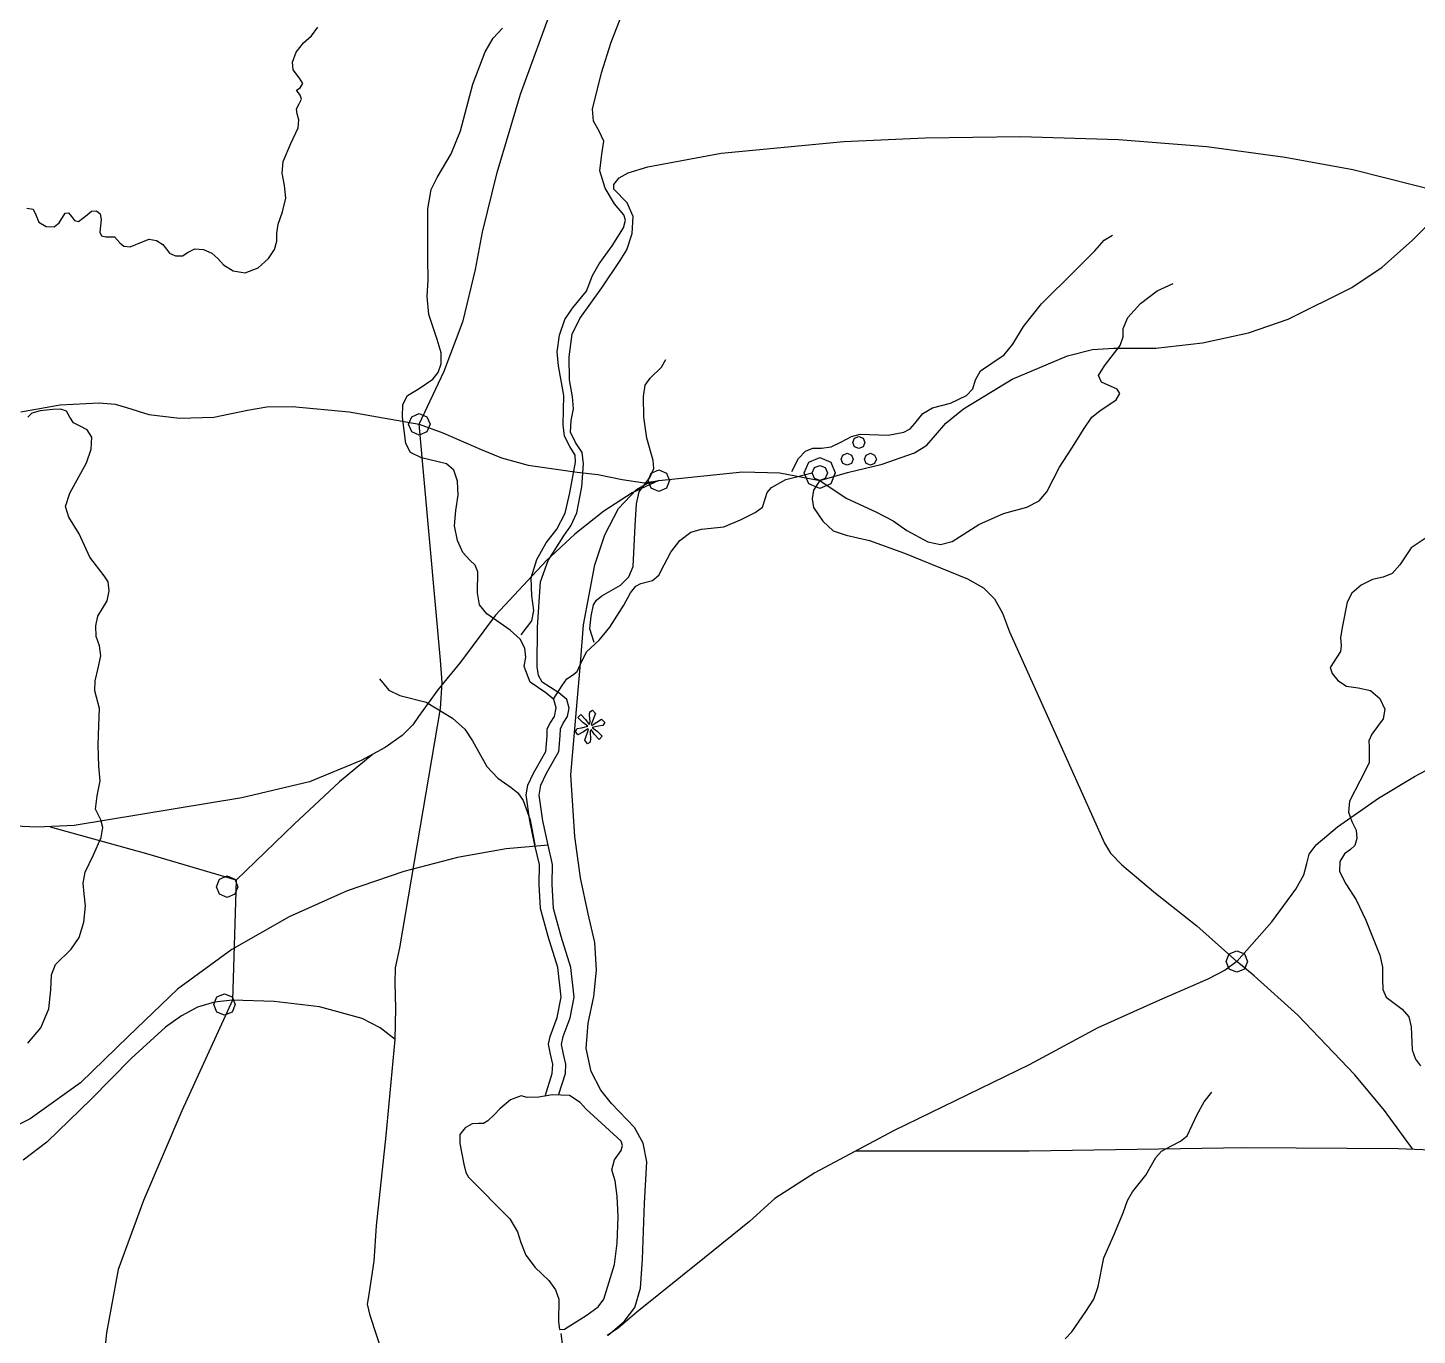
# Model space of a CAD drawing. Extents: x 59 to 518, y 17 to 555.
# Drawn here: x 328.1 to 405.3, y 413.7 to 486.4 of the extents above; entities that cross this region are included whole.
import ezdxf

# ---------------------------------------------------------------- set-up
doc = ezdxf.new("R2010")
doc.units = 0

msp = doc.modelspace()

# ---------------------------------------------------------------- linework, layer by layer
at = {"layer": '1'}
for p, q in [((355.499548, 482.67081), (357.354826, 487.783876)), ((360.535601, 485.55132), (361.151109, 487.160379)), ((343.887222, 485.9162), (344.239989, 486.383073)), ((353.973297, 485.778482), (354.4881, 486.32827)), ((343.032001, 484.999024), (343.44119, 485.51382)), ((343.44119, 485.51382), (343.887222, 485.9162)), ((353.528327, 485.024192), (353.973297, 485.778482)), ((359.984785, 483.855516), (360.535601, 485.55132)), ((342.832594, 484.440981), (343.032001, 484.999024)), ((352.835783, 483.217967), (353.528327, 485.024192)), ((342.862845, 484.021348), (342.832594, 484.440981)), ((343.220737, 483.558284), (342.862845, 484.021348)), ((359.498791, 481.83587), (359.984785, 483.855516)), ((343.048582, 482.891668), (343.254957, 483.026296)), ((343.405328, 483.260143), (343.220737, 483.558284)), ((343.254957, 483.026296), (343.405328, 483.260143)), ((352.15554, 480.62598), (352.835783, 483.217967)), ((343.256015, 482.6139), (343.048582, 482.891668)), ((343.202128, 482.128039), (343.338443, 482.391277)), ((343.338443, 482.391277), (343.256015, 482.6139)), ((354.191514, 478.325805), (355.499548, 482.67081)), ((343.049541, 481.84853), (343.202128, 482.128039)), ((343.083154, 481.57709), (343.049541, 481.84853)), ((343.187146, 481.235629), (343.083154, 481.57709)), ((359.543301, 481.16495), (359.498791, 481.83587)), ((342.737785, 479.93562), (343.137217, 480.788766)), ((343.137217, 480.788766), (343.187146, 481.235629)), ((359.855139, 480.615571), (359.543301, 481.16495)), ((342.305634, 478.931091), (342.737785, 479.93562)), ((351.637004, 479.362466), (352.15554, 480.62598)), ((360.118361, 480.049987), (359.855139, 480.615571)), ((360.01702, 479.33045), (360.118361, 480.049987)), ((366.63644, 479.388706), (373.446873, 480.034714)), ((373.446873, 480.034714), (377.961851, 480.234131)), ((377.961851, 480.234131), (383.260987, 480.307825)), ((383.260987, 480.307825), (388.70506, 480.157743)), ((388.70506, 480.157743), (393.614426, 479.755199)), ((405.03323, 474.54957), (410.44607, 480.021586)), ((350.85944, 478.03413), (351.637004, 479.362466)), ((359.902372, 478.415139), (360.01702, 479.33045)), ((362.56378, 478.629788), (366.63644, 479.388706)), ((393.614426, 479.755199), (397.96212, 479.171747)), ((397.96212, 479.171747), (401.721175, 478.47894)), ((342.251615, 478.270936), (342.305634, 478.931091)), ((360.200771, 477.451246), (359.902372, 478.415139)), ((361.47102, 478.289233), (362.56378, 478.629788)), ((401.721175, 478.47894), (407.365505, 477.051473)), ((342.392064, 477.60271), (342.251615, 478.270936)), ((350.535531, 477.380622), (350.85944, 478.03413)), ((353.376256, 474.997078), (354.191514, 478.325805)), ((360.672365, 477.657293), (360.962987, 478.017945)), ((360.67715, 477.393577), (360.672365, 477.657293)), ((360.962987, 478.017945), (361.47102, 478.289233)), ((342.273222, 476.134057), (342.458237, 476.892676)), ((342.458237, 476.892676), (342.392064, 477.60271)), ((350.341167, 476.305963), (350.535531, 477.380622)), ((360.709712, 476.584523), (360.200771, 477.451246)), ((361.422655, 476.640355), (360.67715, 477.393577)), ((328.071361, 476.339245), (328.425063, 476.275756)), ((328.425063, 476.275756), (328.568158, 475.961244)), ((330.209671, 476.058478), (330.398698, 476.076034)), ((330.398698, 476.076034), (330.555348, 475.874813)), ((331.419299, 475.961244), (331.662329, 476.175969)), ((331.662329, 476.175969), (331.937705, 476.188123)), ((331.937705, 476.188123), (332.148258, 476.022015)), ((342.03959, 475.440195), (342.273222, 476.134057)), ((350.341211, 473.54116), (350.341167, 476.305963)), ((361.22669, 475.96072), (360.709712, 476.584523)), ((361.755225, 475.880135), (361.422655, 476.640355)), ((328.568158, 475.961244), (328.746365, 475.565754)), ((328.746365, 475.565754), (329.151385, 475.324085)), ((329.151385, 475.324085), (329.588817, 475.292958)), ((329.588817, 475.292958), (329.864258, 475.529092)), ((329.864258, 475.529092), (330.209671, 476.058478)), ((330.555348, 475.874813), (330.726803, 475.645381)), ((330.726803, 475.645381), (330.954912, 475.594047)), ((330.954912, 475.594047), (331.419299, 475.961244)), ((332.19682, 475.701953), (332.131997, 475.000015)), ((332.148258, 476.022015), (332.19682, 475.701953)), ((341.959912, 474.92443), (342.03959, 475.440195)), ((361.211797, 475.252041), (361.326048, 475.663594)), ((361.326048, 475.663594), (361.22669, 475.96072)), ((361.695352, 474.926076), (361.755225, 475.880135)), ((332.131997, 475.000015), (332.221128, 474.79073)), ((332.221128, 474.79073), (332.456111, 474.751572)), ((332.456111, 474.751572), (332.942106, 474.740812)), ((332.942106, 474.740812), (333.233632, 474.406203)), ((334.529732, 474.49228), (334.865944, 474.61928)), ((334.865944, 474.61928), (335.275016, 474.535672)), ((335.275016, 474.535672), (335.635471, 474.322418)), ((341.968025, 474.505993), (341.959912, 474.92443)), ((352.999309, 472.93285), (353.376256, 474.997078)), ((360.589488, 474.243623), (361.211797, 475.252041)), ((361.398942, 474.025794), (361.695352, 474.926076)), ((387.386161, 473.973739), (387.912685, 474.551582)), ((387.912685, 474.551582), (388.35828, 474.837821)), ((403.337037, 473.055597), (405.03323, 474.54957)), ((333.233632, 474.406203), (333.460457, 474.225234)), ((333.460457, 474.225234), (333.81686, 474.190083)), ((333.81686, 474.190083), (334.529732, 474.49228)), ((335.635471, 474.322418), (335.825832, 474.060481)), ((335.825832, 474.060481), (336.002535, 473.826899)), ((336.002535, 473.826899), (336.333258, 473.682481)), ((336.712598, 473.683848), (337.035152, 473.88762)), ((337.035152, 473.88762), (337.401075, 474.076687)), ((337.401075, 474.076687), (337.888474, 474.038873)), ((337.888474, 474.038873), (338.359667, 473.839003)), ((338.359667, 473.839003), (338.676972, 473.541899)), ((341.498346, 473.539341), (341.830354, 474.038873)), ((341.830354, 474.038873), (341.968025, 474.505993)), ((359.853805, 473.251412), (360.589488, 474.243623)), ((361.0219, 473.426905), (361.398942, 474.025794)), ((386.28466, 472.850631), (387.386161, 473.973739)), ((336.333258, 473.682481), (336.712598, 473.683848)), ((338.676972, 473.541899), (339.003528, 473.181576)), ((339.003528, 473.181576), (339.54079, 472.861701)), ((340.207763, 472.752368), (340.923452, 473.02367)), ((340.923452, 473.02367), (341.498346, 473.539341)), ((350.361314, 472.353212), (350.341211, 473.54116)), ((359.49879, 472.59135), (359.853805, 473.251412)), ((359.999418, 471.917017), (361.0219, 473.426905)), ((401.66284, 471.928832), (403.337037, 473.055597)), ((339.54079, 472.861701), (340.207763, 472.752368)), ((350.308624, 471.424491), (350.361314, 472.353212)), ((352.312498, 470.070913), (352.999309, 472.93285)), ((359.163918, 471.716465), (359.49879, 472.59135)), ((384.427115, 471.014554), (386.28466, 472.850631)), ((358.37555, 470.77702), (359.163918, 471.716465)), ((358.78247, 470.213455), (359.999418, 471.917017)), ((389.924214, 471.036525), (390.846363, 471.743908)), ((390.846363, 471.743908), (391.727968, 472.15959)), ((398.12127, 470.17196), (401.66284, 471.928832)), ((350.401784, 470.43095), (350.308624, 471.424491)), ((357.962509, 470.143759), (358.37555, 470.77702)), ((383.417347, 469.764484), (384.427115, 471.014554)), ((389.212675, 470.264319), (389.924214, 471.036525)), ((350.85944, 469.04854), (350.401784, 470.43095)), ((351.258973, 467.282332), (352.312498, 470.070913)), ((357.662808, 469.275684), (357.962509, 470.143759)), ((358.365885, 469.338316), (358.78247, 470.213455)), ((388.962898, 469.65417), (389.212675, 470.264319)), ((395.927857, 469.401486), (398.12127, 470.17196)), ((357.525098, 468.359059), (357.662808, 469.275684)), ((358.195626, 468.075893), (358.365885, 469.338316)), ((382.82886, 468.789811), (383.417347, 469.764484)), ((388.801018, 468.714594), (388.958902, 469.196569)), ((388.958902, 469.196569), (388.962898, 469.65417)), ((393.368394, 468.847109), (395.927857, 469.401486)), ((351.086572, 468.291159), (350.85944, 469.04854)), ((357.598029, 467.58015), (357.525098, 468.359059)), ((382.359006, 468.18771), (382.82886, 468.789811)), ((385.859669, 468.127321), (387.262821, 468.483785)), ((387.262821, 468.483785), (388.4446, 468.55942)), ((387.926088, 467.58055), (388.801018, 468.714594)), ((388.4446, 468.55942), (390.766201, 468.552023)), ((390.766201, 468.552023), (393.368394, 468.847109)), ((350.917148, 467.213801), (351.088933, 467.687678)), ((351.088933, 467.687678), (351.086572, 468.291159)), ((358.218513, 466.791906), (358.195626, 468.075893)), ((363.321742, 467.504542), (363.559382, 467.92567)), ((381.030626, 467.307489), (381.662405, 467.731394)), ((381.662405, 467.731394), (382.359006, 468.18771)), ((382.799548, 466.831163), (385.859669, 468.127321)), ((349.863188, 466.326831), (350.621845, 466.845231)), ((349.870529, 464.33003), (351.258973, 467.282332)), ((350.621845, 466.845231), (350.917148, 467.213801)), ((357.889423, 465.938497), (357.598029, 467.58015)), ((362.422635, 466.503036), (362.695431, 466.88921)), ((362.695431, 466.88921), (363.321742, 467.504542)), ((380.084841, 465.18946), (382.799548, 466.831163)), ((380.75524, 466.802621), (381.030626, 467.307489)), ((387.596723, 467.037865), (387.926088, 467.58055)), ((387.753361, 466.673342), (387.596723, 467.037865)), ((349.21797, 465.93811), (349.863188, 466.326831)), ((358.381363, 465.852075), (358.218513, 466.791906)), ((362.328102, 465.873876), (362.422635, 466.503036)), ((380.258443, 465.927825), (380.612145, 466.296399)), ((380.612145, 466.296399), (380.75524, 466.802621)), ((388.617531, 466.28445), (387.753361, 466.673342)), ((388.563424, 465.679658), (388.772692, 466.046827)), ((388.772692, 466.046827), (388.617531, 466.28445)), ((327.751348, 465.026761), (329.926625, 465.405732)), ((329.926625, 465.405732), (332.101902, 465.52065)), ((332.101902, 465.52065), (332.978722, 465.447007)), ((332.978722, 465.447007), (333.60256, 465.268853)), ((340.32861, 465.112573), (341.412249, 465.303517)), ((341.412249, 465.303517), (342.809332, 465.32032)), ((342.809332, 465.32032), (345.97926, 465.01481)), ((348.947876, 464.728615), (348.949226, 465.422494)), ((348.949226, 465.422494), (349.21797, 465.93811)), ((357.856967, 464.29685), (357.889423, 465.938497)), ((358.429755, 465.194302), (358.381363, 465.852075)), ((362.34971, 464.72916), (362.328102, 465.873876)), ((378.379247, 465.236472), (379.37271, 465.506521)), ((379.37271, 465.506521), (380.258443, 465.927825)), ((387.66715, 465.07513), (388.563424, 465.679658)), ((328.35068, 464.942017), (328.134659, 464.728642)), ((328.825924, 465.074364), (328.35068, 464.942017)), ((329.517189, 465.160794), (328.825924, 465.074364)), ((329.959969, 465.171598), (329.517189, 465.160794)), ((330.282611, 465.051406), (329.959969, 465.171598)), ((330.46757, 464.728642), (330.282611, 465.051406)), ((330.668735, 464.407438), (330.46757, 464.728642)), ((333.60256, 465.268853), (334.851446, 464.87043)), ((334.851446, 464.87043), (336.554953, 464.662738)), ((336.554953, 464.662738), (338.463775, 464.719034)), ((338.463775, 464.719034), (340.32861, 465.112573)), ((345.97926, 465.01481), (349.87017, 464.330466)), ((349.13154, 463.25983), (348.947876, 464.728615)), ((349.276908, 464.33), (349.451621, 464.752142)), ((349.451621, 464.752142), (349.873454, 464.926899)), ((349.873454, 464.926899), (350.295307, 464.752237)), ((350.295307, 464.752237), (350.47, 464.33)), ((358.268701, 463.900052), (358.309706, 464.532956)), ((358.309706, 464.532956), (358.429755, 465.194302)), ((362.511723, 463.551902), (362.34971, 464.72916)), ((377.38552, 464.383281), (377.841919, 464.935421)), ((377.841919, 464.935421), (378.379247, 465.236472)), ((379.113456, 464.401066), (380.084841, 465.18946)), ((386.792222, 464.103011), (387.217499, 464.726769)), ((387.217499, 464.726769), (387.66715, 465.07513)), ((331.039994, 464.23202), (330.668735, 464.407438)), ((331.427458, 464.02419), (331.039994, 464.23202)), ((331.67724, 463.605752), (331.427458, 464.02419)), ((349.451621, 463.908167), (349.276908, 464.33)), ((349.873454, 463.733454), (349.451621, 463.908167)), ((349.87017, 464.330466), (351.180518, 463.861008)), ((351.049159, 451.23143), (349.870529, 464.33003)), ((350.295287, 463.908167), (349.873454, 463.733454)), ((350.47, 464.33), (350.295287, 463.908167)), ((351.180518, 463.861008), (353.31186, 462.922176)), ((357.928641, 463.669139), (357.856967, 464.29685)), ((358.554224, 463.327605), (358.268701, 463.900052)), ((373.866155, 463.644979), (374.36152, 463.778621)), ((374.36152, 463.778621), (375.905935, 463.724558)), ((375.905935, 463.724558), (376.779426, 463.887861)), ((376.779426, 463.887861), (377.131597, 464.084436)), ((377.131597, 464.084436), (377.38552, 464.383281)), ((378.53615, 463.72073), (379.113456, 464.401066)), ((386.11176, 463.00151), (386.792222, 464.103011)), ((331.658339, 462.949539), (331.67724, 463.605752)), ((349.385313, 462.756308), (349.13154, 463.25983)), ((358.2351, 463.098116), (357.928641, 463.669139)), ((358.525353, 462.608054), (358.2351, 463.098116)), ((358.907089, 462.755052), (358.554224, 463.327605)), ((362.867939, 462.30982), (362.511723, 463.551902)), ((371.315912, 462.839088), (371.726313, 463.005157)), ((371.726313, 463.005157), (372.20147, 463.0011)), ((372.20147, 463.0011), (372.74565, 463.086125)), ((372.74565, 463.086125), (373.314039, 463.357449)), ((373.314039, 463.357449), (373.866155, 463.644979)), ((373.942724, 463.314), (374.040311, 463.55089)), ((374.040311, 463.07711), (373.942724, 463.314)), ((374.040311, 463.55089), (374.277862, 463.649138)), ((374.277862, 462.978862), (374.040311, 463.07711)), ((374.277862, 463.649138), (374.515233, 463.550892)), ((374.515413, 463.07711), (374.277862, 462.978862)), ((374.515233, 463.550892), (374.613, 463.314)), ((374.613, 463.314), (374.515413, 463.07711)), ((377.366091, 462.741715), (378.060196, 463.17713)), ((378.060196, 463.17713), (378.53615, 463.72073)), ((385.42067, 461.953765), (386.11176, 463.00151)), ((331.396387, 462.180051), (331.658339, 462.949539)), ((349.995446, 462.471463), (349.385313, 462.756308)), ((351.37767, 462.13659), (349.995446, 462.471463)), ((353.31186, 462.922176), (354.428659, 462.462843)), ((354.428659, 462.462843), (355.912135, 462.062148)), ((358.224342, 460.527745), (358.54841, 462.22323)), ((358.54841, 462.22323), (358.525353, 462.608054)), ((358.992726, 462.126705), (358.907089, 462.755052)), ((362.892302, 461.869824), (362.867939, 462.30982)), ((370.56, 461.705), (370.937923, 462.429999)), ((370.937923, 462.429999), (371.315912, 462.839088)), ((371.253801, 461.625), (371.505331, 462.233232)), ((371.505331, 462.233232), (372.114577, 462.48507)), ((372.114577, 462.48507), (372.722322, 462.233134)), ((372.722322, 462.233134), (372.975, 461.625)), ((373.299371, 462.387), (373.397134, 462.624199)), ((373.397134, 462.150419), (373.299371, 462.387)), ((373.397134, 462.624199), (373.634862, 462.722491)), ((373.634862, 462.722491), (373.871108, 462.623936)), ((373.97, 462.387), (373.87109, 462.150419)), ((373.871108, 462.623936), (373.97, 462.387)), ((374.588899, 462.387), (374.686221, 462.624199)), ((374.686221, 462.150419), (374.588899, 462.387)), ((374.686221, 462.624199), (374.920862, 462.722491)), ((374.920862, 462.722491), (375.158233, 462.623936)), ((375.158233, 462.623936), (375.256, 462.387)), ((375.256, 462.387), (375.158413, 462.150419)), ((375.57304, 462.109733), (377.366091, 462.741715)), ((330.46757, 460.495322), (331.396387, 462.180051)), ((351.786864, 461.780132), (351.37767, 462.13659)), ((351.993486, 461.164515), (351.786864, 461.780132)), ((355.912135, 462.062148), (358.62962, 461.671226)), ((358.62962, 461.671226), (359.778434, 461.531934)), ((358.899945, 460.859925), (358.992726, 462.126705)), ((359.778434, 461.531934), (361.13306, 461.260682)), ((362.572614, 461.201), (362.747239, 461.623142)), ((362.673646, 461.381179), (362.892302, 461.869824)), ((362.747239, 461.623142), (363.170571, 461.797899)), ((363.167159, 461.200894), (367.820948, 461.6868)), ((363.170571, 461.797899), (363.590946, 461.623237)), ((363.590946, 461.623237), (363.765, 461.201)), ((367.820948, 461.6868), (369.884997, 461.630262)), ((369.884997, 461.630262), (372.114639, 461.200894)), ((370.229325, 461.254874), (371.688193, 461.625512)), ((371.505331, 461.016592), (371.253801, 461.625)), ((371.689335, 461.625), (371.813777, 461.924861)), ((371.813777, 461.325316), (371.689335, 461.625)), ((371.813777, 461.924861), (372.114431, 462.049038)), ((372.114431, 462.049038), (372.413179, 461.924755)), ((372.1149, 461.2012), (373.656232, 461.653367)), ((372.413179, 461.924755), (372.536, 461.625)), ((372.536, 461.625), (372.413322, 461.325316)), ((372.975, 461.625), (372.722324, 461.016592)), ((373.634862, 462.052215), (373.397134, 462.150419)), ((373.87109, 462.150419), (373.634862, 462.052215)), ((373.656232, 461.653367), (375.57304, 462.109733)), ((374.920862, 462.052215), (374.686221, 462.150419)), ((375.158413, 462.150419), (374.920862, 462.052215)), ((384.72958, 460.58217), (385.42067, 461.953765)), ((352.021846, 460.386973), (351.993486, 461.164515)), ((358.611729, 459.413056), (358.899945, 460.859925)), ((360.938062, 459.646403), (361.924987, 460.705478)), ((361.13306, 461.260682), (362.370408, 461.077403)), ((363.16739, 461.202033), (361.689794, 460.52745)), ((361.924987, 460.705478), (362.51244, 461.034349)), ((362.090418, 460.58192), (362.673646, 461.381179)), ((362.370408, 461.077403), (363.16739, 461.202033)), ((362.51244, 461.034349), (363.167159, 461.200894)), ((362.747239, 460.779034), (362.572614, 461.201)), ((363.170571, 460.604454), (362.747239, 460.779034)), ((363.590949, 460.779035), (363.170571, 460.604454)), ((363.765, 461.201), (363.590949, 460.779035)), ((369.183519, 460.544014), (369.435583, 460.81782)), ((369.435583, 460.81782), (370.229325, 461.254874)), ((372.114577, 460.764577), (371.505331, 461.016592)), ((371.76609, 460.674375), (371.679974, 460.197067)), ((372.114639, 461.200894), (371.76609, 460.674375)), ((372.114431, 461.201315), (371.813777, 461.325316)), ((372.413322, 461.325316), (372.114431, 461.201315)), ((372.722324, 461.016592), (372.114577, 460.764577)), ((372.115, 461.202), (373.573113, 460.227674)), ((330.232731, 459.755473), (330.46757, 460.495322)), ((351.896252, 459.54474), (352.021846, 460.386973)), ((357.965156, 459.392382), (358.224342, 460.527745)), ((361.689794, 460.52745), (360.11615, 459.503316)), ((361.852778, 458.702628), (361.93917, 459.90955)), ((361.93917, 459.90955), (362.090418, 460.58192)), ((368.92188, 459.731404), (369.089283, 460.236272)), ((369.089283, 460.236272), (369.183519, 460.544014)), ((371.679974, 460.197067), (371.768918, 459.717114)), ((373.573113, 460.227674), (375.22543, 459.45893)), ((383.617013, 459.718177), (384.290738, 460.077298)), ((384.290738, 460.077298), (384.72958, 460.58217)), ((330.402835, 459.177615), (330.232731, 459.755473)), ((330.985799, 458.248842), (330.402835, 459.177615)), ((351.835476, 458.687444), (351.896252, 459.54474)), ((357.5116, 458.50814), (357.965156, 459.392382)), ((358.291839, 458.688283), (358.611729, 459.413056)), ((360.11615, 459.503316), (358.508862, 458.220547)), ((360.178761, 458.194959), (360.938062, 459.646403)), ((367.706753, 459.026952), (368.527663, 459.437144)), ((368.527663, 459.437144), (368.92188, 459.731404)), ((371.768918, 459.717114), (372.287455, 458.939594)), ((375.22543, 459.45893), (376.186658, 458.972936)), ((380.949493, 458.756905), (382.31024, 459.3725)), ((382.31024, 459.3725), (383.617013, 459.718177)), ((351.993443, 457.870632), (351.835476, 458.687444)), ((356.918777, 457.745442), (357.5116, 458.50814)), ((357.890655, 458.129435), (358.291839, 458.688283)), ((361.745049, 456.43467), (361.852778, 458.702628)), ((364.348186, 457.871168), (364.943601, 458.331519)), ((364.943601, 458.331519), (365.547053, 458.50837)), ((365.547053, 458.50837), (366.78896, 458.638016)), ((366.78896, 458.638016), (367.706753, 459.026952)), ((372.287455, 458.939594), (372.862651, 458.405049)), ((372.862651, 458.405049), (373.583598, 458.162074)), ((376.186658, 458.972936), (376.95368, 458.42212)), ((376.95368, 458.42212), (378.109156, 457.795809)), ((379.4591, 457.81746), (380.949493, 458.756905)), ((331.57983, 456.952874), (330.985799, 458.248842)), ((352.297195, 457.199606), (351.993443, 457.870632)), ((356.398548, 456.812651), (356.918777, 457.745442)), ((358.508862, 458.220547), (356.930333, 456.770054)), ((357.028378, 456.767059), (357.890655, 458.129435)), ((359.61946, 456.522434), (360.178761, 458.194959)), ((363.8338, 457.23262), (364.348186, 457.871168)), ((373.583598, 458.162074), (374.879421, 457.869132)), ((374.879421, 457.869132), (376.823372, 457.179283)), ((378.109156, 457.795809), (378.812488, 457.644595)), ((378.812488, 457.644595), (379.4591, 457.81746)), ((406.23201, 458.324991), (404.946757, 457.47167)), ((332.368329, 455.915932), (331.57983, 456.952874)), ((352.673773, 456.77967), (352.297195, 457.199606)), ((356.08886, 455.798832), (356.398548, 456.812651)), ((363.473433, 456.52118), (363.8338, 457.23262)), ((376.823372, 457.179283), (380.322698, 455.742734)), ((404.946757, 457.47167), (404.331161, 456.521422)), ((352.972228, 456.496279), (352.673773, 456.77967)), ((353.116729, 456.131795), (352.972228, 456.496279)), ((353.105925, 454.96534), (353.116729, 456.131795)), ((356.930333, 456.770054), (354.109168, 453.729557)), ((356.601605, 455.580625), (357.028378, 456.767059)), ((358.99036, 453.199295), (359.61946, 456.522434)), ((361.511473, 455.850175), (361.745049, 456.43467)), ((363.173684, 455.958237), (363.473433, 456.52118)), ((403.889782, 456.038112), (403.391717, 455.8302)), ((404.331161, 456.521422), (403.889782, 456.038112)), ((332.59791, 455.583974), (332.368329, 455.915932)), ((332.649228, 455.073722), (332.59791, 455.583974)), ((356.12766, 454.79305), (356.08886, 455.798832)), ((356.432272, 453.056155), (356.601605, 455.580625)), ((360.016799, 454.7932), (361.042981, 455.387188)), ((361.042981, 455.387188), (361.511473, 455.850175)), ((361.604909, 454.976769), (361.895139, 455.331822)), ((361.895139, 455.331822), (362.177333, 455.48437)), ((362.177333, 455.48437), (362.825384, 455.646383)), ((362.825384, 455.646383), (363.173684, 455.958237)), ((380.322698, 455.742734), (381.197392, 455.247374)), ((381.197392, 455.247374), (381.812959, 454.630473)), ((402.171242, 455.398225), (401.654254, 454.955392)), ((402.80167, 455.711413), (402.171242, 455.398225)), ((403.391717, 455.8302), (402.80167, 455.711413)), ((332.281899, 454.101602), (332.538489, 454.530992)), ((332.538489, 454.530992), (332.649228, 455.073722)), ((353.219304, 454.301167), (353.105925, 454.96534)), ((356.24035, 453.981626), (356.12766, 454.79305)), ((359.552544, 454.296271), (359.715847, 454.569028)), ((359.715847, 454.569028), (360.016799, 454.7932)), ((361.226952, 454.2747), (361.604909, 454.976769)), ((381.812959, 454.630473), (382.266536, 453.835309)), ((401.654254, 454.955392), (401.404527, 454.44767)), ((332.024157, 453.680513), (332.281899, 454.101602)), ((354.109168, 453.729557), (352.15189, 451.109133)), ((353.624286, 453.799017), (353.219304, 454.301167)), ((354.920255, 452.89172), (353.624286, 453.799017)), ((356.117429, 453.421324), (356.24035, 453.981626)), ((359.412139, 453.66996), (359.552544, 454.296271)), ((360.449431, 453.06503), (361.226952, 454.2747)), ((382.266536, 453.835309), (382.655258, 452.805164)), ((401.404527, 454.44767), (401.134432, 453.140941)), ((331.904031, 453.129747), (332.024157, 453.680513)), ((331.929623, 452.546503), (331.904031, 453.129747)), ((355.523, 452.633), (356.117429, 453.421324)), ((356.414986, 450.865405), (356.432272, 453.056155)), ((358.829769, 451.047294), (358.99036, 453.199295)), ((359.336513, 452.967892), (359.412139, 453.66996)), ((359.585, 452.201), (359.336513, 452.967892)), ((359.866204, 452.34166), (360.449431, 453.06503)), ((401.134432, 453.140941), (401.027745, 452.491628)), ((332.109038, 452.027982), (331.929623, 452.546503)), ((355.46685, 452.386312), (354.920255, 452.89172)), ((355.729084, 451.893538), (355.46685, 452.386312)), ((359.153331, 451.68285), (359.866204, 452.34166)), ((382.655258, 452.805164), (385.322915, 446.832911)), ((401.027745, 452.491628), (401.058806, 452.02868)), ((332.044392, 450.775272), (332.190122, 451.466449)), ((332.190122, 451.466449), (332.109038, 452.027982)), ((355.688603, 450.86678), (355.778991, 451.393619)), ((355.778991, 451.393619), (355.729084, 451.893538)), ((358.796849, 450.969978), (359.153331, 451.68285)), ((400.821299, 451.391433), (400.454146, 450.81901)), ((401.037254, 451.705972), (400.821299, 451.391433)), ((401.058806, 452.02868), (401.037254, 451.705972)), ((331.86625, 450.084094), (332.044392, 450.775272)), ((352.15189, 451.109133), (350.89565, 449.58505)), ((351.134355, 449.987717), (351.049159, 451.23143)), ((356.020918, 450.005963), (355.688603, 450.86678)), ((356.48488, 450.37964), (356.414986, 450.865405)), ((358.280495, 444.858524), (358.829769, 451.047294)), ((358.630846, 450.589266), (358.796849, 450.969978)), ((400.454146, 450.81901), (400.563474, 450.485498)), ((331.8501, 449.522562), (331.86625, 450.084094)), ((347.665, 450.194), (348.173771, 449.552863)), ((351.049159, 448.53551), (351.134355, 449.987717)), ((356.898273, 449.41687), (356.020918, 450.005963)), ((356.70188, 450.000569), (356.48488, 450.37964)), ((357.621126, 449.415135), (356.70188, 450.000569)), ((357.800388, 449.828833), (358.070885, 450.193715)), ((358.070885, 450.193715), (358.37581, 450.38675)), ((358.37581, 450.38675), (358.630846, 450.589266)), ((400.563474, 450.485498), (400.875274, 450.095333)), ((400.875274, 450.095333), (401.365269, 449.786197)), ((332.10529, 448.536419), (331.8501, 449.522562)), ((348.173771, 449.552863), (348.795387, 449.25826)), ((348.795387, 449.25826), (350.24486, 448.88978)), ((350.89565, 449.58505), (349.82356, 448.107003)), ((357.34243, 449.050722), (356.898273, 449.41687)), ((357.339, 449.091), (357.800388, 449.828833)), ((358.067125, 449.048987), (357.621126, 449.415135)), ((401.365269, 449.786197), (402.009186, 449.69577)), ((402.009186, 449.69577), (402.68687, 449.547279)), ((402.68687, 449.547279), (403.218769, 449.090979)), ((403.218769, 449.090979), (403.491509, 448.5051)), ((332.078699, 447.594992), (332.10529, 448.536419)), ((348.781859, 435.23931), (351.049159, 448.53551)), ((350.24486, 448.88978), (351.718013, 448.010834)), ((357.469948, 448.571266), (357.34243, 449.050722)), ((357.371248, 448.091809), (357.469948, 448.571266)), ((358.195624, 448.569531), (358.067125, 449.048987)), ((358.097375, 448.090074), (358.195624, 448.569531)), ((359.321389, 448.189267), (359.35111, 448.356219)), ((359.35111, 448.356219), (359.487194, 448.445383)), ((359.487194, 448.445383), (359.653, 448.263)), ((403.491509, 448.5051), (403.391716, 447.96787)), ((332.040202, 446.50487), (332.078699, 447.594992)), ((349.515211, 447.629266), (348.919659, 447.042322)), ((349.82356, 448.107003), (349.515211, 447.629266)), ((351.718013, 448.010834), (352.399639, 447.390883)), ((356.981517, 447.412285), (357.13675, 447.72566)), ((357.13675, 447.72566), (357.371248, 448.091809)), ((357.706206, 447.4106), (357.863131, 447.723925)), ((357.863131, 447.723925), (358.097375, 448.090074)), ((358.681805, 448.046393), (358.844435, 448.213962)), ((358.954854, 447.75694), (358.681805, 448.046393)), ((358.844435, 448.213962), (359.110517, 447.933152)), ((358.884123, 447.470794), (359.227904, 447.563794)), ((359.227904, 447.563794), (358.954854, 447.75694)), ((359.110517, 447.933152), (359.304103, 447.652341)), ((359.304103, 447.652341), (359.355961, 447.810032)), ((359.355961, 447.810032), (359.321389, 448.189267)), ((359.653, 448.263), (359.425106, 447.661868)), ((359.425106, 447.661868), (359.462853, 447.617771)), ((359.462853, 447.617771), (359.995193, 447.94797)), ((359.824097, 447.56406), (359.480139, 447.489712)), ((360.060567, 447.605302), (359.824097, 447.56406)), ((359.995193, 447.94797), (360.168054, 447.760645)), ((360.168054, 447.760645), (360.060567, 447.605302)), ((403.391716, 447.96787), (402.776076, 447.125395)), ((348.919659, 447.042322), (347.979487, 446.374946)), ((352.399639, 447.390883), (352.82472, 446.73925)), ((356.898273, 446.15474), (356.972268, 447.030817)), ((356.972268, 447.030817), (356.981517, 447.412285)), ((357.621126, 446.153005), (357.696753, 447.029214)), ((357.696753, 447.029214), (357.706206, 447.4106)), ((358.540342, 447.263228), (358.647773, 447.432876)), ((358.678278, 447.085428), (358.540342, 447.263228)), ((358.647773, 447.432876), (358.884123, 447.470794)), ((358.991235, 447.248058), (358.678278, 447.085428)), ((359.231432, 447.410688), (358.991235, 447.248058)), ((359.058572, 446.785215), (359.276235, 447.376469)), ((359.203916, 446.583074), (359.058572, 446.785215)), ((359.276235, 447.376469), (359.231432, 447.410688)), ((359.387007, 446.819787), (359.345996, 446.649572)), ((359.414523, 447.37647), (359.355962, 447.268167)), ((359.355962, 447.268167), (359.387007, 446.819787)), ((359.606831, 447.102891), (359.414523, 447.37647)), ((359.480139, 447.489712), (359.754953, 447.286248)), ((359.863961, 446.829313), (359.606831, 447.102891)), ((359.754953, 447.286248), (360.029766, 447.001821)), ((360.029766, 447.001821), (359.863961, 446.829313)), ((385.322915, 446.832911), (387.925748, 441.054864)), ((402.776076, 447.125395), (402.601986, 446.752891)), ((402.601986, 446.752891), (402.614195, 446.41283)), ((405.147398, 444.765153), (408.943545, 446.779274)), ((332.078699, 445.337222), (332.040202, 446.50487)), ((347.979487, 446.374946), (346.63728, 445.655913)), ((352.82472, 446.73925), (353.617938, 445.328186)), ((356.217901, 444.946788), (356.898273, 446.15474)), ((356.942429, 444.945053), (357.621126, 446.153005)), ((359.345996, 446.649572), (359.203916, 446.583074)), ((402.614195, 446.41283), (402.614063, 445.527095)), ((332.14286, 444.516263), (332.078699, 445.337222)), ((346.63728, 445.655913), (343.765014, 444.476493)), ((347.256, 445.965), (345.442125, 444.468031)), ((353.617938, 445.328186), (354.231042, 444.667915)), ((402.614063, 445.527095), (402.095613, 444.51171)), ((331.976041, 443.695042), (332.14286, 444.516263)), ((343.765014, 444.476493), (340.01989, 443.572763)), ((345.442125, 444.468031), (342.918, 442.1185)), ((354.231042, 444.667915), (354.97525, 444.15869)), ((355.894531, 444.286008), (356.217901, 444.946788)), ((356.62046, 444.284273), (356.942429, 444.945053)), ((358.516768, 441.434868), (358.280495, 444.858524)), ((402.095613, 444.51171), (401.523277, 443.388645)), ((403.13325, 443.56102), (405.147398, 444.765153)), ((331.88595, 442.951082), (331.976041, 443.695042)), ((354.97525, 444.15869), (355.340614, 443.866905)), ((355.340614, 443.866905), (355.634864, 443.432145)), ((355.809253, 443.73857), (355.894531, 444.286008)), ((356.005794, 442.303786), (355.809253, 443.73857)), ((356.535986, 443.736835), (356.62046, 444.284273)), ((356.731248, 442.302183), (356.535986, 443.736835)), ((340.01989, 443.572763), (330.70552, 442.041003)), ((332.181357, 442.360842), (331.88595, 442.951082)), ((355.634864, 443.432145), (356.037638, 442.357938)), ((400.85435, 441.973254), (403.13325, 443.56102)), ((401.523277, 443.388645), (401.475944, 442.786598)), ((332.290426, 441.940592), (332.181357, 442.360842)), ((356.293616, 440.95975), (356.005794, 442.303786)), ((356.037638, 442.357938), (356.29358, 440.96041)), ((357.019643, 440.958015), (356.731248, 442.302183)), ((401.475944, 442.786598), (401.663461, 442.26558)), ((401.663461, 442.26558), (401.893047, 441.791619)), ((328.653151, 441.94906), (326.60025, 442.041003)), ((330.70552, 442.041003), (328.653151, 441.94906)), ((334.74973, 440.471475), (329.38765, 441.94485)), ((331.770372, 440.410692), (332.206978, 441.385636)), ((332.206978, 441.385636), (332.290426, 441.940592)), ((342.918, 442.1185), (339.708, 438.998)), ((358.821335, 439.128605), (358.516768, 441.434868)), ((399.670469, 440.9729), (400.85435, 441.973254)), ((401.893047, 441.791619), (401.944404, 441.325828)), ((354.704382, 440.743968), (351.999503, 440.265179)), ((357.02, 440.958), (354.704382, 440.743968)), ((356.550747, 439.872317), (356.293616, 440.95975)), ((357.273687, 439.870713), (357.019643, 440.958015)), ((387.925748, 441.054864), (388.255524, 440.51045)), ((399.297729, 440.452967), (399.670469, 440.9729)), ((401.577383, 440.71019), (401.245216, 440.473918)), ((401.833769, 440.941065), (401.577383, 440.71019)), ((401.944404, 441.325828), (401.833769, 440.941065)), ((331.321551, 439.448406), (331.770372, 440.410692)), ((339.70885, 438.9981), (334.74973, 440.471475)), ((351.999503, 440.265179), (349.014379, 439.494739)), ((356.535621, 438.78488), (356.550747, 439.872317)), ((357.25812, 438.783145), (357.273687, 439.870713)), ((388.255524, 440.51045), (388.878897, 439.85873)), ((388.878897, 439.85873), (390.755374, 438.290061)), ((398.991799, 439.301284), (399.15886, 439.932)), ((399.15886, 439.932), (399.297729, 440.452967)), ((400.994111, 440.051379), (400.969819, 439.483056)), ((401.245216, 440.473918), (400.994111, 440.051379)), ((331.207704, 438.837285), (331.321551, 439.448406)), ((338.608908, 438.643), (338.783621, 439.064965)), ((338.783621, 439.064965), (339.205454, 439.239546)), ((339.205454, 439.239546), (339.627307, 439.065193)), ((339.627307, 439.065193), (339.802, 438.643)), ((349.014379, 439.494739), (345.858027, 438.405751)), ((359.258393, 437.138354), (358.821335, 439.128605)), ((398.551366, 438.498424), (398.991799, 439.301284)), ((400.969819, 439.483056), (401.318092, 438.80943)), ((331.257434, 438.254872), (331.207704, 438.837285)), ((338.783621, 438.221034), (338.608908, 438.643)), ((339.708, 438.998), (339.494, 432.332)), ((339.802, 438.643), (339.627287, 438.221035)), ((345.858027, 438.405751), (342.639467, 436.971318)), ((356.596078, 437.425766), (356.535621, 438.78488)), ((357.318754, 437.424163), (357.25812, 438.783145)), ((390.755374, 438.290061), (393.053065, 436.462234)), ((397.21488, 436.692182), (398.551366, 438.498424)), ((401.318092, 438.80943), (401.894486, 437.908984)), ((331.244646, 436.676985), (331.332829, 437.557374)), ((331.332829, 437.557374), (331.257434, 438.254872)), ((339.205454, 438.046454), (338.783621, 438.221034)), ((339.627287, 438.221035), (339.205454, 438.046454)), ((401.894486, 437.908984), (402.430398, 436.789827)), ((342.639467, 436.971318), (339.467713, 435.164546)), ((357.019278, 435.88541), (356.596078, 437.425766)), ((357.74213, 435.883675), (357.318754, 437.424163)), ((359.616026, 435.535636), (359.258393, 437.138354)), ((402.430398, 436.789827), (403.218852, 434.83504)), ((330.983293, 435.81578), (331.244646, 436.676985)), ((393.053065, 436.462234), (395.269858, 434.488624)), ((395.2709, 434.489), (397.21488, 436.692182)), ((330.53918, 435.175832), (330.983293, 435.81578)), ((348.544837, 434.143629), (348.781859, 435.23931)), ((357.560702, 434.148643), (357.019278, 435.88541)), ((358.286333, 434.147171), (357.74213, 435.883675)), ((359.706728, 434.013319), (359.616026, 435.535636)), ((329.666453, 434.316111), (330.53918, 435.175832)), ((339.467713, 435.164546), (336.451785, 432.958539)), ((395.269858, 434.488624), (394.625835, 434.012024)), ((394.674614, 434.489), (394.849239, 434.911142)), ((394.849239, 434.067167), (394.674614, 434.489)), ((394.849239, 434.911142), (395.272571, 435.085899)), ((396.237933, 433.69376), (395.2709, 434.489)), ((395.272571, 435.085899), (395.692946, 434.911237)), ((395.692946, 434.911237), (395.867, 434.489)), ((395.867, 434.489), (395.692949, 434.067167)), ((403.218852, 434.83504), (403.357951, 434.16682)), ((329.40994, 432.917702), (329.441872, 433.746782)), ((329.441872, 433.746782), (329.666453, 434.316111)), ((348.536679, 433.27787), (348.544837, 434.143629)), ((357.741765, 432.50263), (357.560702, 434.148643)), ((358.467792, 432.500895), (358.286333, 434.147171)), ((359.573263, 432.536842), (359.706728, 434.013319)), ((394.625835, 434.012024), (393.664744, 433.507982)), ((395.272571, 433.892454), (394.849239, 434.067167)), ((395.692949, 434.067167), (395.272571, 433.892454)), ((398.663246, 431.500526), (396.237933, 433.69376)), ((403.357951, 434.16682), (403.359302, 433.506703)), ((329.302421, 431.854336), (329.40994, 432.917702)), ((336.451785, 432.958539), (333.7007, 430.3264)), ((348.55983, 431.899172), (348.536679, 433.27787)), ((393.664744, 433.507982), (390.970476, 432.334921)), ((403.359302, 433.506703), (403.376858, 432.927615)), ((403.376858, 432.927615), (403.564573, 432.50248)), ((339.494, 432.332), (336.685232, 426.190225)), ((338.490967, 432.2331), (337.557265, 431.943956)), ((338.457908, 432.104), (338.632621, 432.526142)), ((338.632621, 431.682167), (338.457908, 432.104)), ((339.49396, 432.332), (338.490967, 432.2331)), ((338.632621, 432.526142), (339.054454, 432.700899)), ((339.054454, 432.700899), (339.476307, 432.526237)), ((339.476307, 432.526237), (339.651, 432.104)), ((339.651, 432.104), (339.47642, 431.682167)), ((341.81147, 432.266505), (339.49396, 432.332)), ((344.330756, 431.975784), (341.81147, 432.266505)), ((357.53001, 431.370124), (357.741765, 432.50263)), ((358.256082, 431.368656), (358.467792, 432.500895)), ((359.258393, 431.071644), (359.573263, 432.536842)), ((390.970476, 432.334921), (387.545299, 430.804145)), ((403.564573, 432.50248), (404.449999, 431.843493)), ((328.85802, 430.800692), (329.302421, 431.854336)), ((336.66134, 431.475904), (335.771679, 430.840281)), ((337.557265, 431.943956), (336.66134, 431.475904)), ((339.054454, 431.507454), (338.632621, 431.682167)), ((339.47642, 431.682167), (339.054454, 431.507454)), ((346.692417, 431.318483), (344.330756, 431.975784)), ((348.536679, 430.15297), (348.55983, 431.899172)), ((357.136752, 430.32811), (357.53001, 431.370124)), ((357.863132, 430.326375), (358.256082, 431.368656)), ((401.833161, 428.19803), (398.663246, 431.500526)), ((404.449999, 431.843493), (404.827972, 431.420901)), ((404.827972, 431.420901), (404.946753, 430.86066)), ((328.124959, 429.958713), (328.85802, 430.800692)), ((335.771679, 430.840281), (333.885088, 429.111664)), ((347.701825, 430.808193), (346.692417, 431.318483)), ((348.53705, 430.15325), (347.701825, 430.808193)), ((359.131794, 429.653476), (359.258393, 431.071644)), ((387.545299, 430.804145), (383.747458, 428.750354)), ((404.946753, 430.86066), (405.011576, 429.586298)), ((333.7007, 430.3264), (331.05403, 427.754557)), ((348.03869, 424.814409), (348.536679, 430.15297)), ((357.038184, 429.888277), (357.136752, 430.32811)), ((357.153333, 429.346549), (357.038184, 429.888277)), ((357.762878, 429.886694), (357.863132, 430.326375)), ((357.878126, 429.344949), (357.762878, 429.886694)), ((333.885088, 429.111664), (331.64538, 426.84879)), ((357.290442, 428.782134), (357.153333, 429.346549)), ((358.016128, 428.780449), (357.878126, 429.344949)), ((359.419528, 428.387408), (359.131794, 429.653476)), ((405.011576, 429.586298), (405.189839, 429.062475)), ((405.189839, 429.062475), (405.465335, 428.70061)), ((356.857, 427.012), (357.257755, 428.27424)), ((357.257755, 428.27424), (357.290442, 428.782134)), ((357.614072, 427.123865), (357.984135, 428.272505)), ((357.984135, 428.272505), (358.016128, 428.780449)), ((359.948957, 427.345244), (359.419528, 428.387408)), ((383.747458, 428.750354), (376.199503, 425.085749)), ((331.05403, 427.754557), (328.26993, 425.744828)), ((403.47432, 426.221036), (401.833161, 428.19803)), ((331.64538, 426.84879), (329.186162, 424.461574)), ((354.927547, 426.80007), (354.34767, 426.306888)), ((354.927547, 426.80007), (354.34767, 426.306888)), ((355.537762, 427.025054), (354.927547, 426.80007)), ((355.537762, 427.025054), (354.927547, 426.80007)), ((355.8617, 426.938359), (355.537762, 427.025054)), ((355.8617, 426.938359), (355.537762, 427.025054)), ((356.502124, 426.955689), (355.8617, 426.938359)), ((356.502124, 426.955689), (355.8617, 426.938359)), ((357.246, 427.077), (356.502124, 426.955689)), ((357.246, 427.077), (356.502124, 426.955689)), ((358.206625, 427.050875), (357.246, 427.077)), ((358.206625, 427.050875), (357.246, 427.077)), ((357.246, 427.077), (357.246, 427.077)), ((358.805, 426.661), (358.206625, 427.050875)), ((358.805, 426.661), (358.206625, 427.050875)), ((360.547443, 426.598784), (359.948957, 427.345244)), ((393.066884, 425.98925), (393.452997, 426.695283)), ((393.452997, 426.695283), (393.887793, 427.231157)), ((336.685232, 426.190225), (334.550089, 421.219306)), ((354.027613, 425.96928), (353.67316, 425.636347)), ((354.027613, 425.96928), (353.67316, 425.636347)), ((354.34767, 426.306888), (354.027613, 425.96928)), ((354.34767, 426.306888), (354.027613, 425.96928)), ((359.133226, 426.280893), (358.805, 426.661)), ((359.133226, 426.280893), (358.805, 426.661)), ((359.564805, 425.900147), (359.133226, 426.280893)), ((359.564805, 425.900147), (359.133226, 426.280893)), ((361.813697, 425.262374), (360.547443, 426.598784)), ((392.505263, 424.812167), (393.066884, 425.98925)), ((405.034, 424.075), (403.47432, 426.221036)), ((328.26993, 425.744828), (325.33569, 424.292956)), ((352.410133, 425.255744), (352.131131, 424.876657)), ((352.410133, 425.255744), (352.131131, 424.876657)), ((352.805815, 425.472575), (352.410133, 425.255744)), ((352.805815, 425.472575), (352.410133, 425.255744)), ((353.162604, 425.484917), (352.805815, 425.472575)), ((353.162604, 425.484917), (352.805815, 425.472575)), ((353.434088, 425.487673), (353.162604, 425.484917)), ((353.434088, 425.487673), (353.162604, 425.484917)), ((353.67316, 425.636347), (353.434088, 425.487673)), ((353.67316, 425.636347), (353.434088, 425.487673)), ((361.089155, 424.515847), (359.564805, 425.900147)), ((361.089155, 424.515847), (359.564805, 425.900147)), ((362.308328, 424.397519), (361.813697, 425.262374)), ((329.186162, 424.461574), (327.873378, 423.456326)), ((347.494929, 419.79787), (348.03869, 424.814409)), ((352.131131, 424.876657), (352.124384, 424.377547)), ((352.131131, 424.876657), (352.124384, 424.377547)), ((352.124384, 424.377547), (352.353336, 423.23565)), ((352.124384, 424.377547), (352.353336, 423.23565)), ((361.155935, 424.266066), (361.089155, 424.515847)), ((361.155935, 424.266066), (361.089155, 424.515847)), ((362.507123, 423.351824), (362.308328, 424.397519)), ((376.199503, 425.085749), (371.832684, 422.747283)), ((391.608902, 424.239612), (392.150199, 424.513719)), ((392.150199, 424.513719), (392.505263, 424.812167)), ((360.705334, 423.477627), (361.079939, 423.99687)), ((360.705334, 423.477627), (361.079939, 423.99687)), ((361.079939, 423.99687), (361.155935, 424.266066)), ((361.079939, 423.99687), (361.155935, 424.266066)), ((374.116, 423.972), (383.748, 423.972)), ((383.748, 423.972), (395.741516, 424.154342)), ((390.777363, 423.602497), (391.08381, 423.949365)), ((391.08381, 423.949365), (391.608902, 424.239612)), ((395.741516, 424.154342), (404.239075, 424.097462)), ((404.239075, 424.097462), (407.852748, 423.948941)), ((352.353336, 423.23565), (352.450118, 422.771743)), ((352.353336, 423.23565), (352.450118, 422.771743)), ((360.554522, 422.915301), (360.705334, 423.477627)), ((360.554522, 422.915301), (360.705334, 423.477627)), ((360.743434, 422.301117), (360.554522, 422.915301)), ((360.743434, 422.301117), (360.554522, 422.915301)), ((362.384357, 421.069091), (362.507123, 423.351824)), ((390.226548, 422.619574), (390.777363, 423.602497)), ((352.450118, 422.771743), (352.608747, 422.508887)), ((352.450118, 422.771743), (352.608747, 422.508887)), ((352.608747, 422.508887), (354.893327, 420.190087)), ((352.608747, 422.508887), (354.893327, 420.190087)), ((360.868758, 421.444529), (360.743434, 422.301117)), ((360.868758, 421.444529), (360.743434, 422.301117)), ((371.832684, 422.747283), (369.615958, 421.329334)), ((389.481263, 421.701737), (390.226548, 422.619574)), ((360.916295, 420.328387), (360.868758, 421.444529)), ((360.916295, 420.328387), (360.868758, 421.444529)), ((369.615958, 421.329334), (368.203522, 420.05022)), ((389.197868, 421.214327), (389.481263, 421.701737)), ((334.550089, 421.219306), (333.15072, 417.3873)), ((362.26159, 417.959274), (362.384357, 421.069091)), ((388.444453, 419.282397), (388.962991, 420.524479)), ((388.962991, 420.524479), (389.197868, 421.214327)), ((347.372604, 417.837003), (347.494929, 419.79787)), ((354.893327, 420.190087), (355.334298, 419.467557)), ((354.893327, 420.190087), (355.334298, 419.467557)), ((360.851031, 418.84024), (360.916295, 420.328387)), ((360.851031, 418.84024), (360.916295, 420.328387)), ((368.203522, 420.05022), (365.716318, 418.035896)), ((355.334298, 419.467557), (355.515978, 418.874937)), ((355.334298, 419.467557), (355.515978, 418.874937)), ((387.882964, 418.018884), (388.444453, 419.282397)), ((355.515978, 418.874937), (355.784133, 418.169648)), ((355.515978, 418.874937), (355.784133, 418.169648)), ((360.705334, 417.663507), (360.851031, 418.84024)), ((360.705334, 417.663507), (360.851031, 418.84024)), ((347.066658, 415.8764), (347.372604, 417.837003)), ((355.784133, 418.169648), (356.312901, 417.490287)), ((355.784133, 418.169648), (356.312901, 417.490287)), ((356.312901, 417.490287), (357.073266, 416.776753)), ((356.312901, 417.490287), (357.073266, 416.776753)), ((360.11796, 415.725347), (360.705334, 417.663507)), ((360.11796, 415.725347), (360.705334, 417.663507)), ((365.716318, 418.035896), (361.953998, 415.018154)), ((362.162829, 416.342862), (362.26159, 417.959274)), ((387.580502, 416.431257), (387.882964, 418.018884)), ((333.15072, 417.3873), (332.509615, 413.857272)), ((357.073266, 416.776753), (357.440371, 416.259235)), ((357.073266, 416.776753), (357.440371, 416.259235)), ((357.440371, 416.259235), (357.625941, 415.725347)), ((357.440371, 416.259235), (357.625941, 415.725347)), ((361.839538, 415.27318), (362.162829, 416.342862)), ((387.338878, 415.723874), (387.580502, 416.431257)), ((347.001262, 415.446442), (347.066658, 415.8764)), ((347.14277, 414.826975), (347.001262, 415.446442)), ((357.625941, 415.725347), (357.600144, 414.479649)), ((357.625941, 415.725347), (357.600144, 414.479649)), ((359.197253, 414.85602), (359.811676, 415.305303)), ((359.197253, 414.85602), (359.811676, 415.305303)), ((359.811676, 415.305303), (360.11796, 415.725347)), ((359.811676, 415.305303), (360.11796, 415.725347)), ((361.251199, 414.491035), (361.839538, 415.27318)), ((386.878609, 415.048902), (387.338878, 415.723874)), ((347.862876, 412.62873), (347.14277, 414.826975)), ((357.600144, 414.479649), (357.664983, 414.051484)), ((357.600144, 414.479649), (357.664983, 414.051484)), ((357.93709, 414.064477), (359.197253, 414.85602)), ((357.93709, 414.064477), (359.197253, 414.85602)), ((360.3573, 413.737234), (361.251199, 414.491035)), ((361.953998, 415.018154), (360.920361, 414.114253)), ((386.111892, 413.925837), (386.878609, 415.048902)), ((332.509615, 413.857272), (332.043003, 409.550395)), ((357.664983, 414.051484), (357.93709, 414.064477)), ((357.664983, 414.051484), (357.93709, 414.064477)), ((357.74, 413.826), (357.841512, 412.953405)), ((360.920361, 414.114253), (360.309052, 413.708273)), ((385.743924, 413.527515), (386.111892, 413.925837))]:
    msp.add_line(p, q, dxfattribs=at)

doc.saveas('drawing.dxf')
